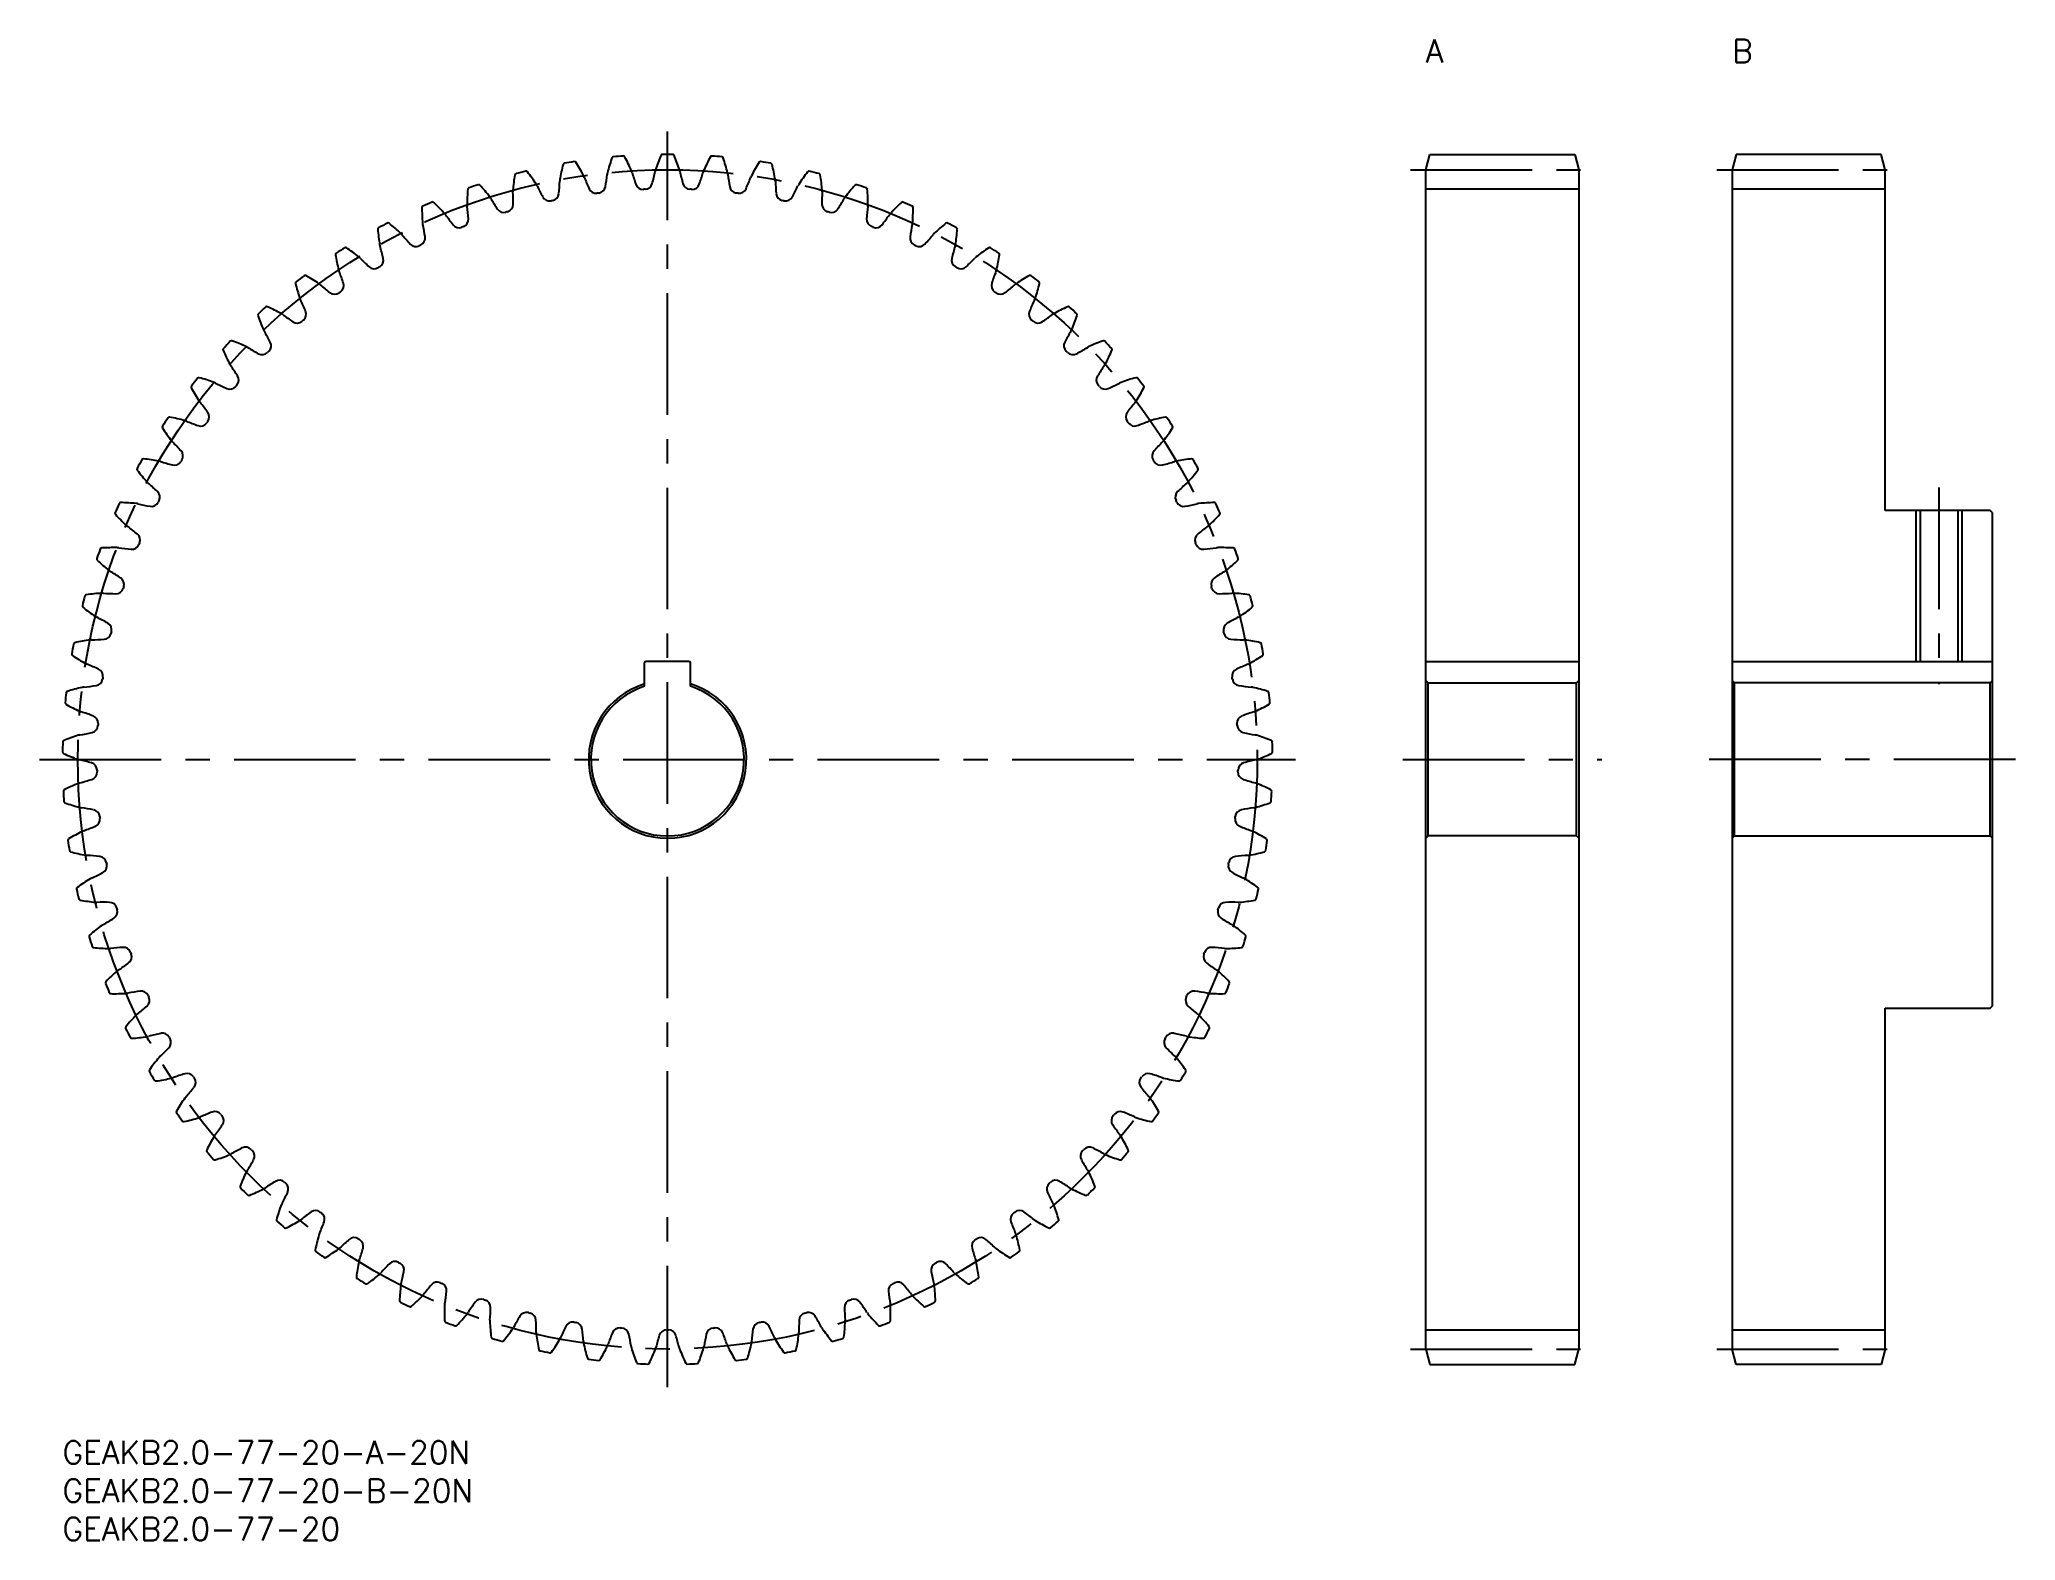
# Model space of a CAD drawing. Extents: x -3 to 255, y -13 to 183.
import ezdxf

# ---------------------------------------------------------------- set-up
doc = ezdxf.new("R2010")
doc.units = 0
doc.header["$LTSCALE"] = 0.5
doc.linetypes.add('CENTER', pattern=[50.8, 31.75, -6.35, 6.35, -6.35])
for name, color, linetype in [('MSM_CENTER', 1, 'CENTER'), ('MSM_CONTINUOUS', 7, 'CONTINUOUS'), ('MSM_NARROW', 5, 'CONTINUOUS'), ('MSM_PART_NUMBER', 7, 'CONTINUOUS')]:
    doc.layers.add(name, color=color, linetype=linetype)
doc.styles.get("Standard").update_dxf_attribs({"font": 'txt.shx', "height": 3, "bigfont": 'bigfont.shx'})

# ---------------------------------------------------------------- blocks, each defined once
blk = doc.blocks.new('*U2')
at = {"layer": 'MSM_PART_NUMBER'}
blk.add_text('GEAKB2.0-77-20-A-20N', height=3, dxfattribs=at).set_placement((0, -3))
blk = doc.blocks.new('*U3')
at = {"layer": 'MSM_PART_NUMBER'}
blk.add_text('GEAKB2.0-77-20-B-20N', height=3, dxfattribs=at).set_placement((0, -8))
blk = doc.blocks.new('*U4')
at = {"layer": 'MSM_PART_NUMBER'}
blk.add_text('GEAKB2.0-77-20', height=3, dxfattribs=at).set_placement((0, -13))
blk = doc.blocks.new('*U5')
at = {"layer": 'MSM_PART_NUMBER'}
blk.add_text('A', height=3, dxfattribs=at).set_placement((178, 180))
blk = doc.blocks.new('*U6')
at = {"layer": 'MSM_PART_NUMBER'}
blk.add_text('B', height=3, dxfattribs=at).set_placement((218, 180))

msp = doc.modelspace()

# ---------------------------------------------------------------- linework, layer by layer
at = {"layer": 'MSM_CENTER'}
for p, q in [((79, 7), (79, 171)), ((176, 166), (200, 166)), ((216, 166), (240, 166)), ((245, 124.5), (245, 98.8)), ((-3, 89), (161, 89)), ((175, 89), (201, 89)), ((255, 89), (215, 89)), ((176, 12), (200, 12)), ((216, 12), (240, 12))]:
    msp.add_line(p, q, dxfattribs=at)
msp.add_circle((79, 89), 77, dxfattribs=at)
at = {"layer": 'MSM_CONTINUOUS'}
for p, q in [((178, 166), (178.54, 168)), ((178.54, 168), (197.46, 168)), ((197.46, 168), (198, 166)), ((218.54, 168), (218, 166)), ((237.46, 168), (218.54, 168)), ((238, 166), (237.46, 168)), ((178, 12), (178, 166)), ((198, 166), (198, 12)), ((218, 166), (218, 12)), ((238, 121.5), (238, 166)), ((178, 163.5), (198, 163.5)), ((218, 163.5), (238, 163.5)), ((251.7, 121.5), (238, 121.5)), ((242.54, 121.5), (242.54, 101.8)), ((247.46, 121.5), (247.46, 101.8)), ((252, 121.2), (251.7, 121.5)), ((252, 56.8), (252, 121.2)), ((76, 98.54), (76, 101.6)), ((81.8, 101.8), (76.2, 101.8)), ((82, 98.54), (82, 101.6)), ((178, 101.8), (198, 101.8)), ((218, 101.8), (252, 101.8)), ((178.3, 99), (178, 99.3)), ((178.3, 79), (178.3, 99)), ((178.3, 99), (197.7, 99)), ((198, 99.3), (197.7, 99)), ((197.7, 79), (197.7, 99)), ((218, 99.3), (218.3, 99)), ((218.3, 79), (218.3, 99)), ((251.7, 99), (218.3, 99)), ((251.7, 99), (252, 99.3)), ((251.7, 79), (251.7, 99)), ((178, 78.7), (178.3, 79)), ((197.7, 79), (178.3, 79)), ((197.7, 79), (198, 78.7)), ((218.3, 79), (218, 78.7)), ((218.3, 79), (251.7, 79)), ((252, 78.7), (251.7, 79)), ((251.7, 56.5), (252, 56.8)), ((238, 56.5), (251.7, 56.5)), ((238, 12), (238, 56.5)), ((178, 14.5), (198, 14.5)), ((218, 14.5), (238, 14.5)), ((178, 12), (178.54, 10)), ((197.46, 10), (198, 12)), ((218.54, 10), (218, 12)), ((238, 12), (237.46, 10)), ((178.54, 10), (197.46, 10)), ((237.46, 10), (218.54, 10))]:
    msp.add_line(p, q, dxfattribs=at)
for centre, radius, start, end in [((79, 89), 79, 94.1976, 95.153), ((73.23, 167.59), 0.2, 28.036, 94.1976), ((101.72, 157.7), 25.67, 156.6393, 161.1688), ((78.34, 167.8), 0.2, 90.4781, 156.6394), ((79, 89), 79, 89.5223, 90.4777), ((79.66, 167.8), 0.2, 23.3607, 89.5223), ((56.28, 157.7), 25.67, 18.8312, 23.3607), ((84.77, 167.59), 0.2, 85.8027, 151.964), ((79, 89), 79, 84.847, 85.8024), ((84.39, 161.16), 25.67, 170.6653, 175.1948), ((59.27, 165.29), 0.2, 104.5036, 170.6653), ((79, 89), 79, 103.5483, 104.5036), ((60.54, 165.61), 0.2, 37.3866, 103.5483), ((40.31, 150.14), 25.67, 32.8571, 37.3866), ((90.26, 160.48), 25.67, 165.99, 170.5195), ((65.55, 166.64), 0.2, 99.8287, 165.99), ((79, 89), 79, 98.873, 99.8283), ((66.85, 166.86), 0.2, 32.7113, 98.873), ((45.42, 153.09), 25.67, 28.1818, 32.7113), ((66.58, 164.43), 1.66, 20.8296, 28.1819), ((40.54, 169.04), 30.8, 350.166, 353.1965), ((72.77, 165.19), 1.66, 165.8441, 173.1964), ((96.05, 159.32), 25.67, 161.3147, 165.8442), ((71.92, 167.48), 0.2, 95.153, 161.3147), ((50.75, 155.62), 25.67, 23.5065, 28.036), ((72.77, 165.19), 1.66, 16.1542, 23.5066), ((103.95, 174.22), 30.8, 196.1542, 199.1847), ((47.19, 171.91), 30.8, 345.4907, 348.5212), ((79, 165.45), 1.66, 161.1687, 168.5211), ((79, 165.45), 1.66, 11.4789, 18.8313), ((110.81, 171.91), 30.8, 191.4788, 194.5093), ((54.05, 174.22), 30.8, 340.8153, 343.8458), ((85.23, 165.19), 1.66, 156.4934, 163.8458), ((107.25, 155.62), 25.67, 151.964, 156.4935), ((86.08, 167.48), 0.2, 18.6853, 84.847), ((61.95, 159.32), 25.67, 14.1558, 18.6853), ((85.23, 165.19), 1.66, 6.8036, 14.1559), ((117.46, 169.04), 30.8, 186.8035, 189.834), ((91.42, 164.43), 1.66, 151.8181, 159.1704), ((112.58, 153.09), 25.67, 147.2887, 151.8182), ((91.15, 166.86), 0.2, 81.1274, 147.2887), ((79, 89), 79, 80.1717, 81.127), ((92.45, 166.64), 0.2, 14.01, 80.1717), ((67.74, 160.48), 25.67, 9.4805, 14.01), ((117.69, 150.14), 25.67, 142.6134, 147.1429), ((97.46, 165.61), 0.2, 76.4521, 142.6134), ((79, 89), 79, 75.4964, 76.4517), ((98.73, 165.29), 0.2, 9.3347, 75.4964), ((73.61, 161.16), 25.67, 4.8052, 9.3347), ((78.5, 161.36), 25.67, 175.3406, 179.8701), ((53.11, 163.43), 0.2, 109.179, 175.3407), ((79, 89), 79, 108.2236, 109.179), ((54.36, 163.85), 0.2, 42.062, 108.2236), ((35.45, 146.79), 25.67, 37.5325, 42.062), ((60.47, 163.17), 1.66, 175.1947, 182.5471), ((28.04, 161.73), 30.8, 359.5166, 2.5471), ((60.47, 163.17), 1.66, 25.5049, 32.8572), ((89.77, 177.15), 30.8, 205.5048, 208.5353), ((63.82, 162.96), 1, 281.5981, 354.8413), ((34.14, 165.64), 30.8, 354.8413, 357.8718), ((66.58, 164.43), 1.66, 170.5194, 177.8717), ((96.92, 175.97), 30.8, 200.8295, 203.86), ((69.66, 163.92), 1, 203.86, 277.1033), ((79, 89), 74.5, 96.9227, 97.1033), ((69.9, 163.95), 1, 276.9227, 350.166), ((75.8, 164.43), 1, 199.1846, 272.4279), ((79, 89), 74.5, 92.2474, 92.4279), ((76.04, 164.44), 1, 272.2474, 345.4907), ((81.96, 164.44), 1, 194.5093, 267.7526), ((79, 89), 74.5, 87.5721, 87.7526), ((82.2, 164.43), 1, 267.572, 340.8153), ((88.1, 163.95), 1, 189.834, 263.0773), ((79, 89), 74.5, 82.8967, 83.0773), ((88.34, 163.92), 1, 262.8967, 336.14), ((61.08, 175.97), 30.8, 336.14, 339.1705), ((91.42, 164.43), 1.66, 2.1283, 9.4806), ((123.86, 165.64), 30.8, 182.1282, 185.1587), ((94.18, 162.96), 1, 185.1587, 258.402), ((68.23, 177.15), 30.8, 331.4647, 334.4952), ((97.53, 163.17), 1.66, 147.1428, 154.4951), ((129.96, 161.73), 30.8, 177.4529, 180.4834), ((97.53, 163.17), 1.66, 357.4529, 4.8053), ((122.55, 146.79), 25.67, 137.938, 142.4675), ((103.64, 163.85), 0.2, 71.7768, 137.938), ((79, 89), 79, 70.821, 71.7764), ((104.89, 163.43), 0.2, 4.6594, 70.821), ((79.5, 161.36), 25.67, 0.1299, 4.6594), ((47.13, 161.07), 0.2, 113.8543, 180.016), ((72.6, 161.08), 25.67, 180.016, 184.5455), ((79, 89), 79, 112.8989, 113.8543), ((48.34, 161.59), 0.2, 46.7373, 112.8989), ((30.88, 143.04), 25.67, 42.2078, 46.7373), ((48.67, 159.17), 1.66, 34.8555, 42.2079), ((75.3, 177.72), 30.8, 214.8554, 217.886), ((54.49, 161.41), 1.66, 179.87, 187.2224), ((22.29, 157.33), 30.8, 4.192, 7.2225), ((54.49, 161.41), 1.66, 30.1802, 37.5326), ((82.55, 177.73), 30.8, 210.1801, 213.2106), ((57.62, 161.41), 1, 213.2106, 286.4539), ((79, 89), 74.5, 106.2734, 106.4539), ((57.84, 161.48), 1, 286.2734, 359.5166), ((63.59, 162.91), 1, 208.5353, 281.7786), ((79, 89), 74.5, 101.598, 101.7786), ((79, 89), 74.5, 78.2214, 78.402), ((94.41, 162.91), 1, 258.2214, 331.4647), ((100.16, 161.48), 1, 180.4834, 253.7267), ((79, 89), 74.5, 73.5461, 73.7266), ((100.38, 161.41), 1, 253.5461, 326.7894), ((75.45, 177.73), 30.8, 326.7894, 329.8199), ((103.51, 161.41), 1.66, 142.4674, 149.8198), ((135.71, 157.33), 30.8, 172.7775, 175.808), ((103.51, 161.41), 1.66, 352.7776, 0.13), ((82.7, 177.72), 30.8, 322.114, 325.1446), ((109.33, 159.17), 1.66, 137.7921, 145.1445), ((127.12, 143.04), 25.67, 133.2627, 137.7922), ((109.66, 161.59), 0.2, 67.1014, 133.2627), ((79, 89), 79, 66.1457, 67.1011), ((110.87, 161.07), 0.2, 359.984, 66.1457), ((85.4, 161.08), 25.67, 355.4545, 359.984), ((41.36, 158.23), 0.2, 118.53, 184.6913), ((66.75, 160.31), 25.67, 184.6913, 189.2208), ((79, 89), 79, 117.5743, 118.5296), ((42.52, 158.85), 0.2, 51.4126, 117.5743), ((26.64, 138.94), 25.67, 46.8831, 51.4126), ((43.05, 156.47), 1.66, 39.5309, 46.8832), ((68.08, 177.13), 30.8, 219.5308, 222.5613), ((48.67, 159.17), 1.66, 184.5454, 191.8977), ((16.91, 152.48), 30.8, 8.8673, 11.8978), ((51.78, 159.42), 1, 217.886, 291.1292), ((79, 89), 74.5, 110.9487, 111.1292), ((52.01, 159.51), 1, 290.9487, 4.192), ((105.99, 159.51), 1, 175.808, 249.0514), ((79, 89), 74.5, 68.8708, 69.0513), ((106.22, 159.42), 1, 248.8707, 322.114), ((141.09, 152.48), 30.8, 168.1022, 171.1327), ((109.33, 159.17), 1.66, 348.1023, 355.4546), ((89.92, 177.13), 30.8, 317.4387, 320.4692), ((114.95, 156.47), 1.66, 133.1168, 140.4691), ((131.36, 138.94), 25.67, 128.5874, 133.1169), ((115.48, 158.85), 0.2, 62.4261, 128.5874), ((79, 89), 79, 61.4704, 62.4257), ((91.25, 160.31), 25.67, 350.7792, 355.3087), ((116.64, 158.23), 0.2, 355.3087, 61.4704), ((35.85, 154.93), 0.2, 123.2049, 189.3666), ((60.97, 159.08), 25.67, 189.3666, 193.8961), ((79, 89), 79, 122.2496, 123.2049), ((36.95, 155.64), 0.2, 56.0879, 122.2496), ((22.74, 134.51), 25.67, 51.5584, 56.0879), ((43.05, 156.47), 1.66, 189.2207, 196.573), ((11.94, 147.21), 30.8, 13.5426, 16.5731), ((46.13, 156.97), 1, 222.5613, 295.8046), ((79, 89), 74.5, 115.624, 115.8046), ((46.35, 157.07), 1, 295.624, 8.8673), ((111.65, 157.07), 1, 171.1327, 244.3761), ((79, 89), 74.5, 64.1954, 64.376), ((111.87, 156.97), 1, 244.1954, 317.4387), ((146.06, 147.21), 30.8, 163.4269, 166.4574), ((114.95, 156.47), 1.66, 343.427, 350.7793), ((135.26, 134.51), 25.67, 123.9121, 128.4416), ((121.05, 155.64), 0.2, 57.7508, 123.9121), ((79, 89), 79, 56.7951, 57.7504), ((97.03, 159.08), 25.67, 346.1039, 350.6334), ((122.15, 154.93), 0.2, 350.6334, 56.7951), ((37.67, 153.31), 1.66, 193.896, 201.2484), ((7.42, 141.55), 30.8, 18.2179, 21.2484), ((37.67, 153.31), 1.66, 44.2062, 51.5585), ((60.94, 175.94), 30.8, 224.2061, 227.2366), ((40.7, 154.07), 1, 227.2366, 300.4799), ((79, 89), 74.5, 120.2993, 120.4799), ((40.91, 154.19), 1, 300.2993, 13.5426), ((117.09, 154.19), 1, 166.4574, 239.7006), ((79, 89), 74.5, 59.5201, 59.7007), ((117.3, 154.07), 1, 239.5201, 312.7634), ((97.06, 175.94), 30.8, 312.7634, 315.7939), ((120.33, 153.31), 1.66, 128.4415, 135.7938), ((150.58, 141.55), 30.8, 158.7516, 161.7821), ((120.33, 153.31), 1.66, 338.7516, 346.104), ((30.62, 151.2), 0.2, 127.8803, 194.042), ((55.32, 157.38), 25.67, 194.0419, 198.5714), ((79, 89), 79, 126.9249, 127.8803), ((31.66, 151.99), 0.2, 60.7633, 126.9249), ((19.22, 129.77), 25.67, 56.2338, 60.7633), ((32.56, 149.73), 1.66, 48.8815, 56.2338), ((53.91, 174.18), 30.8, 228.8814, 231.9119), ((35.53, 150.73), 1, 231.9119, 305.1552), ((79, 89), 74.5, 124.9747, 125.1552), ((35.72, 150.87), 1, 304.9746, 18.2179), ((122.28, 150.87), 1, 161.7821, 235.0253), ((79, 89), 74.5, 54.8448, 55.0253), ((122.47, 150.73), 1, 234.8448, 308.0881), ((104.09, 174.18), 30.8, 308.0881, 311.1186), ((125.44, 149.73), 1.66, 123.7661, 131.1185), ((138.78, 129.77), 25.67, 119.2367, 123.7662), ((126.34, 151.99), 0.2, 53.0755, 119.2367), ((79, 89), 79, 52.1197, 53.0751), ((102.68, 157.38), 25.67, 341.4286, 345.9581), ((127.38, 151.2), 0.2, 345.9581, 52.1197), ((25.71, 147.05), 0.2, 132.5556, 198.7173), ((79, 89), 79, 131.6002, 132.5556), ((26.68, 147.93), 0.2, 65.4386, 131.6002), ((16.1, 124.76), 25.67, 60.9091, 65.4386), ((27.77, 145.74), 1.66, 53.5568, 60.9092), ((47.05, 171.85), 30.8, 233.5567, 236.5873), ((32.56, 149.73), 1.66, 198.5713, 205.9237), ((3.37, 135.54), 30.8, 22.8933, 25.9238), ((30.82, 147.13), 1, 309.65, 22.8933), ((127.18, 147.13), 1, 157.1067, 230.3499), ((154.63, 135.54), 30.8, 154.0762, 157.1067), ((125.44, 149.73), 1.66, 334.0763, 341.4287), ((110.95, 171.85), 30.8, 303.4127, 306.4433), ((130.23, 145.74), 1.66, 119.0908, 126.4432), ((141.9, 124.76), 25.67, 114.5614, 119.0909), ((131.32, 147.93), 0.2, 48.4001, 114.5614), ((79, 89), 79, 47.4444, 48.3998), ((132.29, 147.05), 0.2, 341.2827, 47.4444), ((49.83, 155.22), 25.67, 198.7173, 203.2468), ((27.77, 145.74), 1.66, 203.2467, 210.599), ((-0.17, 129.22), 30.8, 27.5686, 30.5991), ((30.64, 146.98), 1, 236.5873, 309.8305), ((79, 89), 74.5, 129.65, 129.8305), ((79, 89), 74.5, 50.1695, 50.35), ((127.36, 146.98), 1, 230.1694, 303.4127), ((158.17, 129.22), 30.8, 149.4009, 152.4314), ((130.23, 145.74), 1.66, 329.401, 336.7533), ((108.17, 155.22), 25.67, 336.7532, 341.2827), ((21.15, 142.51), 0.2, 137.2309, 203.3926), ((44.53, 152.62), 25.67, 203.3926, 207.9221), ((79, 89), 79, 136.2756, 137.2309), ((22.05, 143.47), 0.2, 70.1139, 136.2756), ((13.39, 119.52), 25.67, 65.5844, 70.1139), ((23.31, 141.38), 1.66, 58.2322, 65.5845), ((40.4, 168.97), 30.8, 238.2321, 241.2626), ((26.08, 142.85), 1, 241.2626, 314.5059), ((79, 89), 74.5, 134.3253, 134.5059), ((26.25, 143.01), 1, 314.3253, 27.5686), ((131.75, 143.01), 1, 152.4314, 225.6746), ((79, 89), 74.5, 45.4941, 45.6747), ((131.92, 142.85), 1, 225.4941, 298.7374), ((117.6, 168.97), 30.8, 298.7374, 301.7679), ((134.69, 141.38), 1.66, 114.4155, 121.7678), ((144.61, 119.52), 25.67, 109.8861, 114.4156), ((135.95, 143.47), 0.2, 43.7248, 109.8861), ((79, 89), 79, 42.7691, 43.7244), ((113.47, 152.62), 25.67, 332.0779, 336.6074), ((136.85, 142.51), 0.2, 336.6074, 42.7691), ((23.31, 141.38), 1.66, 207.922, 215.2743), ((-3.19, 122.63), 30.8, 32.2439, 35.2744), ((161.19, 122.63), 30.8, 144.7256, 147.7561), ((134.69, 141.38), 1.66, 324.7257, 332.078), ((16.98, 137.62), 0.2, 141.9066, 208.0679), ((39.46, 149.6), 25.67, 208.0679, 212.5974), ((79, 89), 79, 140.9509, 141.9062), ((17.8, 138.64), 0.2, 74.7892, 140.9509), ((11.12, 114.07), 25.67, 70.2597, 74.7892), ((19.23, 136.66), 1.66, 62.9075, 70.2598), ((34.01, 165.56), 30.8, 242.9074, 245.9379), ((21.86, 138.35), 1, 245.9379, 319.1812), ((79, 89), 74.5, 139.0006, 139.1812), ((22.02, 138.53), 1, 319.0006, 32.2439), ((135.98, 138.53), 1, 147.7561, 220.9994), ((79, 89), 74.5, 40.8188, 40.9994), ((136.14, 138.35), 1, 220.8188, 294.0621), ((123.99, 165.56), 30.8, 294.0621, 297.0926), ((138.77, 136.66), 1.66, 109.7402, 117.0925), ((146.88, 114.07), 25.67, 105.2108, 109.7403), ((140.2, 138.64), 0.2, 39.0495, 105.2108), ((118.54, 149.6), 25.67, 327.4026, 331.9321), ((79, 89), 79, 38.0938, 39.0491), ((141.02, 137.62), 0.2, 331.9321, 38.0938), ((19.23, 136.66), 1.66, 212.5973, 219.9497), ((-5.65, 115.82), 30.8, 36.9192, 39.9497), ((18.17, 133.72), 1, 323.6759, 36.9192), ((139.83, 133.72), 1, 143.0808, 216.324), ((163.65, 115.82), 30.8, 140.0503, 143.0808), ((138.77, 136.66), 1.66, 320.0503, 327.4027), ((13.23, 132.4), 0.2, 146.582, 212.7433), ((79, 89), 79, 145.6262, 146.5816), ((34.65, 146.17), 25.67, 212.7432, 217.2727), ((13.96, 133.49), 0.2, 79.4646, 145.6262), ((9.3, 108.45), 25.67, 74.9351, 79.4646), ((15.54, 131.63), 1.66, 67.5828, 74.9351), ((27.92, 161.64), 30.8, 247.5827, 250.6132), ((18.03, 133.53), 1, 250.6132, 323.8565), ((79, 89), 74.5, 143.676, 143.8565), ((79, 89), 74.5, 36.1435, 36.324), ((139.97, 133.53), 1, 216.1435, 289.3868), ((130.08, 161.64), 30.8, 289.3868, 292.4173), ((142.46, 131.63), 1.66, 105.0648, 112.4172), ((148.7, 108.45), 25.67, 100.5354, 105.0649), ((123.35, 146.17), 25.67, 322.7273, 327.2568), ((144.04, 133.49), 0.2, 34.3742, 100.5354), ((79, 89), 79, 33.4184, 34.3738), ((144.77, 132.4), 0.2, 327.2568, 33.4184), ((15.54, 131.63), 1.66, 217.2726, 224.625), ((-7.56, 108.83), 30.8, 41.5946, 44.6251), ((14.73, 128.62), 1, 328.3513, 41.5946), ((143.27, 128.62), 1, 138.4054, 211.6487), ((165.56, 108.83), 30.8, 135.3749, 138.4054), ((142.46, 131.63), 1.66, 315.375, 322.7274), ((9.91, 126.89), 0.2, 151.2573, 217.4186), ((79, 89), 79, 150.3015, 151.2569), ((30.14, 142.37), 25.67, 217.4186, 221.9481), ((10.55, 128.04), 0.2, 84.1399, 150.3015), ((7.95, 102.71), 25.67, 79.6104, 84.1399), ((12.28, 126.32), 1.66, 72.2581, 79.6105), ((22.17, 157.24), 30.8, 252.258, 255.2886), ((14.6, 128.41), 1, 255.2886, 328.5318), ((79, 89), 74.5, 148.3513, 148.5318), ((79, 89), 74.5, 31.4682, 31.6487), ((143.4, 128.41), 1, 211.4681, 284.7114), ((135.83, 157.24), 30.8, 284.7114, 287.742), ((145.72, 126.32), 1.66, 100.3895, 107.7419), ((150.05, 102.71), 25.67, 95.8601, 100.3896), ((127.86, 142.37), 25.67, 318.0519, 322.5814), ((147.45, 128.04), 0.2, 29.6985, 95.8601), ((79, 89), 79, 28.7431, 29.6985), ((148.09, 126.89), 0.2, 322.5814, 28.7431), ((12.28, 126.32), 1.66, 221.948, 229.3003), ((-8.89, 101.71), 30.8, 46.2699, 49.3004), ((11.71, 123.25), 1, 333.0266, 46.2699), ((146.29, 123.25), 1, 133.7301, 206.9734), ((166.89, 101.71), 30.8, 130.6996, 133.7301), ((145.72, 126.32), 1.66, 310.6997, 318.052), ((79, 89), 79, 154.9769, 155.9322), ((7.6, 122.33), 0.2, 88.8152, 154.9769), ((7.07, 96.87), 25.67, 84.2857, 88.8152), ((9.46, 120.76), 1.66, 76.9335, 84.2858), ((16.8, 152.38), 30.8, 256.9334, 259.9639), ((11.61, 123.03), 1, 259.9639, 333.2072), ((79, 89), 74.5, 153.0266, 153.2072), ((79, 89), 74.5, 26.7928, 26.9734), ((146.39, 123.03), 1, 206.7928, 280.0361), ((141.2, 152.38), 30.8, 280.0361, 283.0666), ((148.54, 120.76), 1.66, 95.7142, 103.0665), ((150.93, 96.87), 25.67, 91.1848, 95.7143), ((150.4, 122.33), 0.2, 25.0235, 91.1848), ((79, 89), 79, 24.0678, 25.0231), ((7.05, 121.14), 0.2, 155.9322, 222.0939), ((25.95, 138.21), 25.67, 222.0939, 226.6234), ((9.46, 120.76), 1.66, 226.6233, 233.9756), ((-9.63, 94.51), 30.8, 50.9452, 53.9757), ((167.63, 94.51), 30.8, 126.0243, 129.0548), ((148.54, 120.76), 1.66, 306.0244, 313.3767), ((132.05, 138.21), 25.67, 313.3766, 317.9061), ((150.95, 121.14), 0.2, 317.9061, 24.0678), ((79, 89), 79, 159.6522, 160.6075), ((5.12, 116.4), 0.2, 93.4905, 159.6522), ((6.67, 90.98), 25.67, 88.961, 93.4905), ((7.1, 114.98), 1.66, 81.6088, 88.9611), ((11.84, 147.1), 30.8, 261.6087, 264.6392), ((9.06, 117.43), 1, 264.6392, 337.8825), ((9.15, 117.65), 1, 337.7019, 50.9452), ((79, 89), 74.5, 157.7019, 157.8825), ((148.85, 117.65), 1, 129.0548, 202.2981), ((79, 89), 74.5, 22.1175, 22.2981), ((148.94, 117.43), 1, 202.1175, 275.3608), ((146.16, 147.1), 30.8, 275.3608, 278.3913), ((150.9, 114.98), 1.66, 91.0389, 98.3912), ((151.33, 90.98), 25.67, 86.5095, 91.039), ((152.88, 116.4), 0.2, 20.3478, 86.5095), ((79, 89), 79, 19.3925, 20.3478), ((4.67, 115.16), 0.2, 160.6079, 226.7692), ((22.11, 133.72), 25.67, 226.7692, 231.2987), ((7.1, 114.98), 1.66, 231.2986, 238.651), ((-9.78, 87.26), 30.8, 55.6205, 58.651), ((167.78, 87.26), 30.8, 121.349, 124.3795), ((150.9, 114.98), 1.66, 301.349, 308.7014), ((135.89, 133.72), 25.67, 308.7013, 313.2308), ((153.33, 115.16), 0.2, 313.2308, 19.3925), ((6.97, 111.63), 1, 269.3145, 342.5578), ((7.04, 111.86), 1, 342.3772, 55.6206), ((79, 89), 74.5, 162.3773, 162.5578), ((150.96, 111.86), 1, 124.3795, 197.6227), ((79, 89), 74.5, 17.4422, 17.6227), ((151.03, 111.63), 1, 197.4422, 270.6855), ((79, 89), 79, 164.3275, 165.2829), ((2.79, 109.02), 0.2, 165.2833, 231.4446), ((18.66, 128.93), 25.67, 231.4445, 235.974), ((3.13, 110.29), 0.2, 98.1659, 164.3275), ((6.75, 85.08), 25.67, 93.6364, 98.1659), ((5.22, 109.04), 1.66, 86.2841, 93.6364), ((7.33, 141.43), 30.8, 266.284, 269.3145), ((150.67, 141.43), 30.8, 270.6855, 273.716), ((152.78, 109.04), 1.66, 86.3635, 93.7159), ((151.25, 85.08), 25.67, 81.8341, 86.3636), ((139.34, 128.93), 25.67, 304.026, 308.5555), ((154.87, 110.29), 0.2, 15.6729, 81.8341), ((79, 89), 79, 14.7171, 15.6725), ((155.21, 109.02), 0.2, 308.5555, 14.7171), ((5.22, 109.04), 1.66, 235.9739, 243.3263), ((-9.35, 80.03), 30.8, 60.2959, 63.3264), ((5.42, 105.92), 1, 347.0526, 60.2959), ((152.58, 105.92), 1, 119.7041, 192.9474), ((167.35, 80.03), 30.8, 116.6736, 119.7041), ((152.78, 109.04), 1.66, 296.6737, 304.0261), ((79, 89), 79, 169.0028, 169.9582), ((1.65, 104.03), 0.2, 102.8412, 169.0028), ((7.31, 79.2), 25.67, 98.3117, 102.8412), ((3.84, 102.96), 1.66, 90.9594, 98.3118), ((3.29, 135.41), 30.8, 270.9593, 273.9899), ((5.37, 105.68), 1, 273.9899, 347.2331), ((79, 89), 74.5, 167.0526, 167.2331), ((79, 89), 74.5, 12.7669, 12.9474), ((152.63, 105.68), 1, 192.7668, 266.0101), ((154.71, 135.41), 30.8, 266.0101, 269.0407), ((154.16, 102.96), 1.66, 81.6882, 89.0406), ((150.69, 79.2), 25.67, 77.1588, 81.6883), ((156.35, 104.03), 0.2, 10.9975, 77.1588), ((79, 89), 79, 10.0418, 10.9972), ((1.41, 102.74), 0.2, 169.9586, 236.1199), ((15.6, 123.88), 25.67, 236.1199, 240.6494), ((3.84, 102.96), 1.66, 240.6493, 248.0016), ((-8.32, 72.86), 30.8, 64.9712, 68.0017), ((4.29, 99.86), 1, 351.7279, 64.9712), ((76.2, 101.6), 0.2, 90, 180), ((81.8, 101.6), 0.2, 0, 90), ((153.71, 99.86), 1, 115.0288, 188.2721), ((166.32, 72.86), 30.8, 111.9983, 115.0288), ((154.16, 102.96), 1.66, 291.9984, 299.3507), ((142.4, 123.88), 25.67, 299.3506, 303.8801), ((156.59, 102.74), 0.2, 303.8801, 10.0418), ((8.34, 73.39), 25.67, 102.987, 107.5165), ((2.95, 96.78), 1.66, 95.6348, 102.9871), ((-0.24, 129.09), 30.8, 275.6347, 278.6652), ((4.25, 99.63), 1, 278.6652, 351.9084), ((79, 89), 74.5, 171.7279, 171.9084), ((79, 89), 10.3, 106.9335, 73.0665), ((79, 89), 10, 107.4576, 72.5424), ((79, 89), 74.5, 8.0916, 8.2721), ((153.75, 99.63), 1, 188.0915, 261.3348), ((158.24, 129.09), 30.8, 261.3348, 264.3653), ((155.05, 96.78), 1.66, 77.0129, 84.3652), ((149.66, 73.39), 25.67, 72.4835, 77.013), ((79, 89), 79, 173.6782, 174.6335), ((0.55, 96.37), 0.2, 174.6339, 240.7952), ((12.97, 118.6), 25.67, 240.7952, 245.3247), ((0.68, 97.68), 0.2, 107.5165, 173.6782), ((145.03, 118.6), 25.67, 294.6753, 299.2048), ((157.32, 97.68), 0.2, 6.3218, 72.4835), ((79, 89), 79, 5.3665, 6.3218), ((157.45, 96.37), 0.2, 299.2048, 5.3665), ((2.95, 96.78), 1.66, 245.3246, 252.6769), ((-6.72, 65.8), 30.8, 69.6465, 72.677), ((3.63, 93.5), 1, 283.3405, 356.5838), ((3.65, 93.74), 1, 356.4032, 69.6465), ((79, 89), 74.5, 176.4032, 176.5838), ((154.35, 93.74), 1, 110.3535, 183.5968), ((79, 89), 74.5, 3.4162, 3.5968), ((154.37, 93.5), 1, 183.4162, 256.6595), ((164.72, 65.8), 30.8, 107.323, 110.3535), ((155.05, 96.78), 1.66, 287.3231, 294.6754), ((79, 89), 79, 178.3535, 179.3088), ((0.23, 91.26), 0.2, 112.1918, 178.3535), ((9.85, 67.68), 25.67, 107.6623, 112.1918), ((2.57, 90.56), 1.66, 100.3101, 107.6624), ((-3.24, 122.49), 30.8, 280.31, 283.3405), ((161.24, 122.49), 30.8, 256.6595, 259.69), ((155.43, 90.56), 1.66, 72.3376, 79.6899), ((148.15, 67.68), 25.67, 67.8082, 72.3377), ((157.77, 91.26), 0.2, 1.6465, 67.8082), ((79, 89), 79, 0.6912, 1.6465), ((0.21, 89.95), 0.2, 179.3092, 245.4705), ((10.78, 113.12), 25.67, 245.4705, 250), ((2.57, 90.56), 1.66, 249.9999, 257.3523), ((-4.54, 58.89), 30.8, 74.3218, 77.3523), ((3.51, 87.58), 1, 1.0785, 74.3219), ((154.49, 87.58), 1, 105.6782, 178.9214), ((162.54, 58.89), 30.8, 102.6477, 105.6782), ((155.43, 90.56), 1.66, 282.6477, 290.0001), ((147.22, 113.12), 25.67, 290, 294.5295), ((157.79, 89.95), 0.2, 294.5295, 0.6912), ((11.82, 62.12), 25.67, 112.3377, 116.8672), ((2.69, 84.32), 1.66, 104.9854, 112.3377), ((-5.7, 115.68), 30.8, 284.9853, 288.0158), ((3.52, 87.34), 1, 288.0158, 1.2591), ((79, 89), 74.5, 181.0786, 181.2591), ((79, 89), 74.5, 358.7409, 358.9214), ((154.48, 87.34), 1, 178.7409, 251.9842), ((163.7, 115.68), 30.8, 251.9842, 255.0147), ((155.31, 84.32), 1.66, 67.6622, 75.0146), ((146.18, 62.12), 25.67, 63.1328, 67.6623), ((0.31, 84.84), 0.2, 116.8672, 183.0288), ((79, 89), 79, 183.0288, 183.9842), ((0.39, 83.52), 0.2, 183.9846, 250.1458), ((9.04, 107.48), 25.67, 250.1458, 254.6753), ((2.69, 84.32), 1.66, 254.6752, 262.0276), ((-1.81, 52.18), 30.8, 78.9972, 82.0277), ((159.81, 52.18), 30.8, 97.9723, 101.0028), ((155.31, 84.32), 1.66, 277.9724, 285.3248), ((148.96, 107.48), 25.67, 285.3247, 289.8542), ((157.61, 83.52), 0.2, 289.8542, 356.0158), ((157.69, 84.84), 0.2, 356.9716, 63.1328), ((79, 89), 79, 356.0158, 356.9712), ((-7.59, 108.69), 30.8, 289.6606, 292.6912), ((3.88, 81.43), 1, 5.7539, 78.9972), ((3.9, 81.19), 1, 292.6911, 5.9344), ((79, 89), 74.5, 185.7539, 185.9344), ((79, 89), 74.5, 354.0656, 354.2461), ((154.1, 81.19), 1, 174.0655, 247.3089), ((154.12, 81.43), 1, 101.0028, 174.2461), ((165.59, 108.69), 30.8, 247.3088, 250.3394), ((0.91, 78.44), 0.2, 121.5425, 187.7041), ((79, 89), 79, 187.7041, 188.6595), ((14.23, 56.73), 25.67, 117.013, 121.5425), ((3.33, 78.12), 1.66, 109.6607, 117.0131), ((154.67, 78.12), 1.66, 62.9869, 70.3393), ((143.77, 56.73), 25.67, 58.4575, 62.987), ((79, 89), 79, 351.3405, 352.2959), ((157.09, 78.44), 0.2, 352.2962, 58.4575), ((1.1, 77.14), 0.2, 188.6595, 254.8212), ((7.77, 101.71), 25.67, 254.8212, 259.3506), ((3.33, 78.12), 1.66, 259.3506, 266.7029), ((1.46, 45.71), 30.8, 83.6725, 86.703), ((4.75, 75.33), 1, 10.4292, 83.6725), ((4.79, 75.1), 1, 297.3665, 10.6097), ((79, 89), 74.5, 190.4292, 190.6097), ((153.21, 75.1), 1, 169.3902, 242.6335), ((79, 89), 74.5, 349.3903, 349.5708), ((153.25, 75.33), 1, 96.3275, 169.5707), ((156.54, 45.71), 30.8, 93.297, 96.3275), ((154.67, 78.12), 1.66, 273.2971, 280.6494), ((150.23, 101.71), 25.67, 280.6494, 285.1788), ((156.9, 77.14), 0.2, 285.1788, 351.3405), ((2.03, 72.11), 0.2, 126.2178, 192.3795), ((17.08, 51.56), 25.67, 121.6883, 126.2178), ((4.47, 71.99), 1.66, 114.3361, 121.6884), ((-8.91, 101.56), 30.8, 294.336, 297.3665), ((166.91, 101.56), 30.8, 242.6335, 245.664), ((153.53, 71.99), 1.66, 58.3116, 65.6639), ((140.92, 51.56), 25.67, 53.7822, 58.3117), ((155.97, 72.11), 0.2, 347.6205, 53.7822), ((79, 89), 79, 192.3795, 193.3348), ((2.32, 70.83), 0.2, 193.3348, 259.4965), ((6.97, 95.87), 25.67, 259.4965, 264.026), ((4.47, 71.99), 1.66, 264.0259, 271.3782), ((5.25, 39.54), 30.8, 88.3478, 91.3783), ((6.11, 69.33), 1, 15.1046, 88.3478), ((151.89, 69.33), 1, 91.6522, 164.8954), ((152.75, 39.54), 30.8, 88.6217, 91.6522), ((153.53, 71.99), 1.66, 268.6218, 275.9741), ((151.03, 95.87), 25.67, 275.974, 280.5035), ((155.68, 70.83), 0.2, 280.5035, 346.6652), ((79, 89), 79, 346.6652, 347.6205), ((20.34, 46.64), 25.67, 126.3636, 130.8931), ((6.1, 65.97), 1.66, 119.0114, 126.3637), ((-9.64, 94.36), 30.8, 299.0113, 302.0418), ((6.17, 69.1), 1, 302.0418, 15.2851), ((79, 89), 74.5, 195.1045, 195.2851), ((151.83, 69.1), 1, 164.7149, 237.9582), ((79, 89), 74.5, 344.7149, 344.8955), ((167.64, 94.36), 30.8, 237.9582, 240.9887), ((151.9, 65.97), 1.66, 53.6363, 60.9886), ((137.66, 46.64), 25.67, 49.1069, 53.6364), ((3.67, 65.89), 0.2, 130.8931, 197.0548), ((79, 89), 79, 197.0548, 198.0101), ((4.06, 64.64), 0.2, 198.0101, 264.1718), ((153.94, 64.64), 0.2, 275.8282, 341.9899), ((79, 89), 79, 341.9899, 342.9452), ((154.33, 65.89), 0.2, 342.9456, 49.1069), ((6.65, 89.97), 25.67, 264.1718, 268.7013), ((6.1, 65.97), 1.66, 268.7012, 276.0536), ((9.53, 33.69), 30.8, 93.0231, 96.0536), ((-9.78, 87.11), 30.8, 303.6866, 306.7171), ((7.95, 63.45), 1, 19.7799, 93.0231), ((8.04, 63.23), 1, 306.7171, 19.9604), ((79, 89), 74.5, 199.7799, 199.9604), ((149.96, 63.23), 1, 160.0396, 233.2829), ((79, 89), 74.5, 340.0396, 340.2201), ((150.05, 63.45), 1, 86.9769, 160.2201), ((167.78, 87.11), 30.8, 233.2829, 236.3134), ((148.47, 33.69), 30.8, 83.9464, 86.9769), ((151.9, 65.97), 1.66, 263.9464, 271.2988), ((151.35, 89.97), 25.67, 271.2987, 275.8282), ((5.8, 59.83), 0.2, 135.5685, 201.7301), ((79, 89), 79, 201.7301, 202.6855), ((23.99, 42), 25.67, 131.039, 135.5685), ((8.22, 60.11), 1.66, 123.6867, 131.039), ((149.78, 60.11), 1.66, 48.961, 56.3133), ((134.01, 42), 25.67, 44.4315, 48.961), ((79, 89), 79, 337.3145, 338.2699), ((152.2, 59.83), 0.2, 338.2703, 44.4315), ((6.3, 58.61), 0.2, 202.6855, 268.8471), ((6.81, 84.07), 25.67, 268.8471, 273.3766), ((8.22, 60.11), 1.66, 273.3765, 280.7289), ((14.27, 28.21), 30.8, 97.6985, 100.729), ((-9.33, 79.88), 30.8, 308.3619, 311.3924), ((10.27, 57.74), 1, 24.4552, 97.6985), ((10.37, 57.53), 1, 311.3924, 24.6357), ((79, 89), 74.5, 204.4552, 204.6357), ((147.63, 57.53), 1, 155.3642, 228.6076), ((79, 89), 74.5, 335.3643, 335.5448), ((147.73, 57.74), 1, 82.3015, 155.5448), ((167.33, 79.88), 30.8, 228.6076, 231.6381), ((143.73, 28.21), 30.8, 79.271, 82.3015), ((149.78, 60.11), 1.66, 259.2711, 266.6235), ((151.19, 84.07), 25.67, 266.6234, 271.1529), ((151.7, 58.61), 0.2, 271.1529, 337.3145), ((28, 37.67), 25.67, 135.7143, 140.2438), ((10.81, 54.43), 1.66, 128.362, 135.7144), ((147.19, 54.43), 1.66, 44.2856, 51.638), ((130, 37.67), 25.67, 39.7562, 44.2857), ((8.42, 53.96), 0.2, 140.2438, 206.4054), ((79, 89), 79, 206.4054, 207.3608), ((9.02, 52.78), 0.2, 207.3608, 273.5225), ((7.45, 78.2), 25.67, 273.5225, 278.0519), ((10.81, 54.43), 1.66, 278.0519, 285.4042), ((19.44, 23.14), 30.8, 102.3738, 105.4043), ((13.05, 52.25), 1, 29.1305, 102.3738), ((13.17, 52.04), 1, 316.0678, 29.311), ((79, 89), 74.5, 209.1305, 209.311), ((144.83, 52.04), 1, 150.6889, 223.9322), ((79, 89), 74.5, 330.689, 330.8695), ((144.95, 52.25), 1, 77.6262, 150.8695), ((138.56, 23.14), 30.8, 74.5957, 77.6262), ((147.19, 54.43), 1.66, 254.5958, 261.9481), ((150.55, 78.2), 25.67, 261.9481, 266.4775), ((148.98, 52.78), 0.2, 266.4775, 332.6392), ((79, 89), 79, 332.6392, 333.5946), ((149.58, 53.96), 0.2, 333.5949, 39.7562), ((32.35, 33.68), 25.67, 140.3896, 144.9191), ((13.86, 48.99), 1.66, 133.0374, 140.3897), ((-8.29, 72.71), 30.8, 313.0373, 316.0678), ((166.29, 72.71), 30.8, 223.9322, 226.9627), ((144.14, 48.99), 1.66, 39.6103, 46.9626), ((125.65, 33.68), 25.67, 35.0809, 39.6104), ((11.51, 48.32), 0.2, 144.9191, 211.0808), ((79, 89), 79, 211.0808, 212.0361), ((12.2, 47.2), 0.2, 212.0361, 278.1978), ((8.57, 72.41), 25.67, 278.1978, 282.7273), ((13.86, 48.99), 1.66, 282.7272, 290.0795), ((25, 18.5), 30.8, 107.0491, 110.0796), ((16.26, 46.99), 1, 33.8059, 107.0491), ((79, 89), 74.5, 213.8058, 213.9864), ((16.4, 46.8), 1, 320.7431, 33.9864), ((141.6, 46.8), 1, 146.0136, 219.2569), ((79, 89), 74.5, 326.0136, 326.1942), ((141.74, 46.99), 1, 72.9509, 146.1942), ((133, 18.5), 30.8, 69.9204, 72.9509), ((144.14, 48.99), 1.66, 249.9205, 257.2728), ((149.43, 72.41), 25.67, 257.2727, 261.8022), ((145.8, 47.2), 0.2, 261.8022, 327.9639), ((79, 89), 79, 327.9639, 328.9192), ((146.49, 48.32), 0.2, 328.9192, 35.0809), ((37.02, 30.07), 25.67, 145.0649, 149.5944), ((17.34, 43.81), 1.66, 137.7127, 145.065), ((-6.68, 65.65), 30.8, 317.7126, 320.7431), ((164.68, 65.65), 30.8, 219.2569, 222.2874), ((140.66, 43.81), 1.66, 34.935, 42.2873), ((120.98, 30.07), 25.67, 30.4056, 34.9351), ((15.05, 42.95), 0.2, 149.5944, 215.7561), ((79, 89), 79, 215.7561, 216.7114), ((15.83, 41.89), 0.2, 216.7114, 282.8731), ((10.16, 66.72), 25.67, 282.8731, 287.4026), ((17.34, 43.81), 1.66, 287.4025, 294.7549), ((30.93, 14.34), 30.8, 111.7244, 114.7549), ((19.9, 42.02), 1, 38.4812, 111.7244), ((79, 89), 74.5, 218.4812, 218.6617), ((20.05, 41.83), 1, 325.4184, 38.6617), ((137.95, 41.83), 1, 141.3383, 214.5816), ((79, 89), 74.5, 321.3383, 321.5188), ((138.1, 42.02), 1, 68.2756, 141.5188), ((127.07, 14.34), 30.8, 65.2451, 68.2756), ((140.66, 43.81), 1.66, 245.2451, 252.5975), ((147.84, 66.72), 25.67, 252.5974, 257.1269), ((142.17, 41.89), 0.2, 257.1269, 323.2886), ((79, 89), 79, 323.2886, 324.2439), ((142.95, 42.95), 0.2, 324.2439, 30.4056), ((41.96, 26.84), 25.67, 149.7403, 154.2698), ((21.22, 38.94), 1.66, 142.388, 149.7403), ((-4.49, 58.75), 30.8, 322.3879, 325.4184), ((162.49, 58.75), 30.8, 214.5816, 217.6121), ((136.78, 38.94), 1.66, 30.2597, 37.612), ((116.04, 26.84), 25.67, 25.7302, 30.2597), ((19.02, 37.9), 0.2, 154.2698, 220.4314), ((79, 89), 79, 220.4314, 221.3868), ((19.88, 36.9), 0.2, 221.3868, 287.5484), ((12.2, 61.18), 25.67, 287.5484, 292.0779), ((21.22, 38.94), 1.66, 292.0778, 299.4302), ((37.17, 10.67), 30.8, 116.3998, 119.4303), ((23.92, 37.36), 1, 43.1565, 116.3998), ((-1.75, 52.04), 30.8, 327.0632, 330.0937), ((79, 89), 74.5, 223.1565, 223.337), ((24.09, 37.19), 1, 330.0937, 43.337), ((133.91, 37.19), 1, 136.6629, 209.9063), ((159.75, 52.04), 30.8, 209.9063, 212.9368), ((79, 89), 74.5, 316.663, 316.8435), ((134.08, 37.36), 1, 63.6002, 136.8435), ((120.83, 10.67), 30.8, 60.5697, 63.6002), ((136.78, 38.94), 1.66, 240.5698, 247.9222), ((145.8, 61.18), 25.67, 247.9221, 252.4516), ((138.12, 36.9), 0.2, 252.4516, 318.6132), ((79, 89), 79, 318.6132, 319.5686), ((138.98, 37.9), 0.2, 319.5686, 25.7302), ((47.15, 24.03), 25.67, 154.4156, 158.9451), ((25.5, 34.39), 1.66, 147.0633, 154.4157), ((43.7, 7.52), 30.8, 121.0751, 124.1056), ((28.32, 33.04), 1, 47.8318, 121.0751), ((79, 89), 74.5, 227.8318, 228.0123), ((28.49, 32.88), 1, 334.7691, 48.0123), ((129.51, 32.88), 1, 131.9876, 205.2309), ((79, 89), 74.5, 311.9877, 312.1682), ((129.68, 33.04), 1, 58.9249, 132.1682), ((114.3, 7.52), 30.8, 55.8944, 58.9249), ((132.5, 34.39), 1.66, 25.5843, 32.9367), ((110.85, 24.03), 25.67, 21.0549, 25.5844), ((23.38, 33.18), 0.2, 158.9451, 225.1067), ((79, 89), 79, 225.1067, 226.0621), ((24.32, 32.26), 0.2, 226.0621, 292.2238), ((14.69, 55.83), 25.67, 292.2237, 296.7532), ((25.5, 34.39), 1.66, 296.7532, 304.1055), ((30.13, 30.22), 1.66, 151.7387, 159.091), ((1.54, 45.58), 30.8, 331.7386, 334.7691), ((156.46, 45.58), 30.8, 205.2309, 208.2614), ((127.87, 30.22), 1.66, 20.909, 28.2613), ((132.5, 34.39), 1.66, 235.8945, 243.2468), ((143.31, 55.83), 25.67, 243.2468, 247.7763), ((133.68, 32.26), 0.2, 247.7763, 313.9379), ((79, 89), 79, 313.9379, 314.8933), ((134.62, 33.18), 0.2, 314.8933, 21.0549), ((28.12, 28.83), 0.2, 163.6204, 229.7821), ((52.55, 21.65), 25.67, 159.0909, 163.6204), ((79, 89), 79, 229.7821, 230.7374), ((17.61, 50.7), 25.67, 296.8991, 301.4286), ((30.13, 30.22), 1.66, 301.4285, 308.7808), ((50.46, 4.91), 30.8, 125.7504, 128.7809), ((33.05, 29.1), 1, 52.5072, 125.7504), ((5.33, 39.41), 30.8, 336.4139, 339.4444), ((79, 89), 74.5, 232.5071, 232.6877), ((33.23, 28.95), 1, 339.4444, 52.6877), ((124.77, 28.95), 1, 127.3123, 200.5556), ((152.67, 39.41), 30.8, 200.5556, 203.5861), ((79, 89), 74.5, 307.3123, 307.4929), ((124.95, 29.1), 1, 54.2496, 127.4929), ((107.54, 4.91), 30.8, 51.2191, 54.2496), ((127.87, 30.22), 1.66, 231.2192, 238.5715), ((140.39, 50.7), 25.67, 238.5714, 243.1009), ((79, 89), 79, 309.2626, 310.2179), ((105.45, 21.65), 25.67, 16.3796, 20.9091), ((129.88, 28.83), 0.2, 310.2179, 16.3796), ((29.13, 27.99), 0.2, 230.7374, 296.8991), ((58.13, 19.72), 25.67, 163.7662, 168.2957), ((35.08, 26.43), 1.66, 156.414, 163.7663), ((57.41, 2.86), 30.8, 130.4257, 133.4562), ((38.08, 25.55), 1, 57.1825, 130.4257), ((79, 89), 74.5, 237.1825, 237.363), ((38.28, 25.42), 1, 344.1197, 57.363), ((119.72, 25.42), 1, 122.637, 195.8803), ((79, 89), 74.5, 302.637, 302.8175), ((119.92, 25.55), 1, 49.5743, 122.8175), ((100.59, 2.86), 30.8, 46.5438, 49.5743), ((122.92, 26.43), 1.66, 16.2337, 23.586), ((99.87, 19.72), 25.67, 11.7043, 16.2338), ((128.87, 27.99), 0.2, 243.1009, 309.2626), ((33.19, 24.88), 0.2, 168.2957, 234.4574), ((79, 89), 79, 234.4574, 235.4127), ((34.27, 24.13), 0.2, 235.4131, 301.5744), ((20.93, 45.82), 25.67, 301.5744, 306.1039), ((35.08, 26.43), 1.66, 306.1038, 313.4562), ((63.85, 18.25), 25.67, 168.4416, 172.9711), ((40.33, 23.06), 1.66, 161.0893, 168.4416), ((9.62, 33.58), 30.8, 341.0892, 344.1197), ((43.39, 22.43), 1, 61.8578, 135.1011), ((79, 89), 74.5, 241.8578, 242.0383), ((79, 89), 74.5, 297.9617, 298.1422), ((114.61, 22.43), 1, 44.8989, 118.1422), ((148.38, 33.58), 30.8, 195.8803, 198.9108), ((117.67, 23.06), 1.66, 11.5584, 18.9107), ((94.15, 18.25), 25.67, 7.0289, 11.5584), ((122.92, 26.43), 1.66, 226.5438, 233.8962), ((137.07, 45.82), 25.67, 233.8961, 238.4256), ((123.73, 24.13), 0.2, 238.4256, 304.5873), ((79, 89), 79, 304.5873, 305.5426), ((124.81, 24.88), 0.2, 305.5426, 11.7043), ((38.57, 21.36), 0.2, 172.9711, 239.1327), ((79, 89), 79, 239.1327, 240.0881), ((24.65, 41.23), 25.67, 306.2497, 310.7792), ((40.33, 23.06), 1.66, 310.7791, 318.1315), ((64.5, 1.39), 30.8, 135.1011, 138.1316), ((43.6, 22.31), 1, 348.795, 62.0383), ((14.37, 28.1), 30.8, 345.7645, 348.795), ((48.93, 19.74), 1, 66.5331, 139.7764), ((79, 89), 74.5, 246.5331, 246.7136), ((79, 89), 74.5, 293.2864, 293.4669), ((109.07, 19.74), 1, 40.2236, 113.4669), ((114.4, 22.31), 1, 117.9616, 191.205), ((143.63, 28.1), 30.8, 191.205, 194.2355), ((93.5, 1.39), 30.8, 41.8684, 44.8989), ((117.67, 23.06), 1.66, 221.8685, 229.2209), ((133.35, 41.23), 25.67, 229.2208, 233.7503), ((79, 89), 79, 299.9119, 300.8673), ((119.43, 21.36), 0.2, 300.8673, 7.0289), ((39.7, 20.7), 0.2, 240.0885, 306.2497), ((69.66, 17.25), 25.67, 173.1169, 177.6464), ((44.22, 18.29), 0.2, 177.6464, 243.808), ((79, 89), 79, 243.808, 244.7634), ((45.83, 20.12), 1.66, 165.7646, 173.117), ((28.72, 36.96), 25.67, 310.925, 315.4545), ((45.83, 20.12), 1.66, 315.4545, 322.8068), ((71.69, 0.5), 30.8, 139.7764, 142.8069), ((49.15, 19.65), 1, 353.4704, 66.7136), ((19.55, 23.04), 30.8, 350.4399, 353.4704), ((78.93, 0.2), 30.8, 144.4517, 147.4822), ((54.68, 17.52), 1, 71.2085, 144.4517), ((79, 89), 74.5, 251.2084, 251.389), ((54.9, 17.45), 1, 358.1457, 71.389), ((103.1, 17.45), 1, 108.611, 181.8543), ((79, 89), 74.5, 288.611, 288.7916), ((103.32, 17.52), 1, 35.5483, 108.7916), ((79.07, 0.2), 30.8, 32.5178, 35.5483), ((108.85, 19.65), 1, 113.2863, 186.5296), ((138.45, 23.04), 30.8, 186.5296, 189.5601), ((86.31, 0.5), 30.8, 37.1931, 40.2236), ((112.17, 20.12), 1.66, 217.1932, 224.5455), ((129.28, 36.96), 25.67, 224.5455, 229.075), ((79, 89), 79, 295.2366, 296.192), ((112.17, 20.12), 1.66, 6.883, 14.2354), ((88.34, 17.25), 25.67, 2.3536, 6.8831), ((113.78, 18.29), 0.2, 296.192, 2.3536), ((118.3, 20.7), 0.2, 233.7503, 299.9119), ((45.4, 17.72), 0.2, 244.7638, 310.9251), ((75.54, 16.72), 25.67, 177.7922, 182.3217), ((51.55, 17.65), 1.66, 170.44, 177.7923), ((50.1, 15.69), 0.2, 182.3217, 248.4834), ((79, 89), 79, 248.4834, 249.4387), ((33.13, 33.04), 25.67, 315.6004, 320.1299), ((51.55, 17.65), 1.66, 320.1298, 327.4821), ((57.46, 15.65), 1.66, 175.1153, 182.4676), ((81.45, 16.68), 25.67, 182.4675, 186.997), ((25.12, 18.41), 30.8, 355.1152, 358.1457), ((86.16, 0.49), 30.8, 149.127, 152.1575), ((60.59, 15.78), 1, 75.8838, 149.127), ((79, 89), 74.5, 255.8838, 256.0643), ((60.82, 15.72), 1, 2.821, 76.0643), ((31.05, 14.26), 30.8, 359.7905, 2.821), ((66.62, 14.52), 1, 80.5591, 153.8024), ((79, 89), 74.5, 260.5591, 260.7396), ((79, 89), 74.5, 279.2604, 279.4409), ((91.38, 14.52), 1, 26.1976, 99.4409), ((126.95, 14.26), 30.8, 177.179, 180.2095), ((97.18, 15.72), 1, 103.9357, 177.179), ((79, 89), 74.5, 283.9357, 284.1162), ((97.41, 15.78), 1, 30.873, 104.1162), ((71.84, 0.49), 30.8, 27.8425, 30.873), ((76.55, 16.68), 25.67, 353.003, 357.5325), ((132.88, 18.41), 30.8, 181.8543, 184.8848), ((100.54, 15.65), 1.66, 357.5324, 4.8847), ((106.45, 17.65), 1.66, 212.5179, 219.8702), ((124.87, 33.04), 25.67, 219.8701, 224.3996), ((79, 89), 79, 290.5613, 291.5166), ((107.9, 15.69), 0.2, 291.5166, 357.6783), ((106.45, 17.65), 1.66, 2.2077, 9.56), ((82.46, 16.72), 25.67, 357.6783, 2.2078), ((112.6, 17.72), 0.2, 229.075, 295.2366), ((51.32, 15.22), 0.2, 249.4391, 315.6004), ((56.17, 13.58), 0.2, 186.997, 253.1587), ((79, 89), 79, 253.1587, 254.114), ((57.43, 13.21), 0.2, 254.114, 320.2757), ((37.84, 29.49), 25.67, 320.2757, 324.8052), ((57.46, 15.65), 1.66, 324.8051, 332.1575), ((63.51, 14.14), 1.66, 179.7906, 187.1429), ((87.33, 17.12), 25.67, 187.1429, 191.6724), ((42.83, 26.33), 25.67, 324.951, 329.4805), ((63.51, 14.14), 1.66, 329.4804, 336.8328), ((93.35, 1.37), 30.8, 153.8024, 156.8329), ((66.85, 14.48), 1, 7.4963, 80.7396), ((37.31, 10.6), 30.8, 4.4658, 7.4963), ((69.67, 13.12), 1.66, 184.4659, 191.8183), ((100.45, 2.83), 30.8, 158.4777, 161.5082), ((72.73, 13.76), 1, 85.2344, 158.4777), ((79, 89), 74.5, 265.2344, 265.4149), ((72.96, 13.74), 1, 12.1717, 85.4149), ((43.83, 7.46), 30.8, 9.1412, 12.1717), ((107.4, 4.86), 30.8, 163.153, 166.1835), ((78.88, 13.5), 1, 89.9098, 163.153), ((79, 89), 74.5, 269.9097, 270.0903), ((79.12, 13.5), 1, 16.847, 90.0903), ((50.6, 4.86), 30.8, 13.8165, 16.847), ((114.17, 7.46), 30.8, 167.8283, 170.8588), ((85.04, 13.74), 1, 94.5851, 167.8283), ((79, 89), 74.5, 274.5851, 274.7656), ((85.27, 13.76), 1, 21.5223, 94.7656), ((57.55, 2.83), 30.8, 18.4918, 21.5223), ((88.33, 13.12), 1.66, 348.1817, 355.5341), ((120.69, 10.6), 30.8, 172.5037, 175.5342), ((91.15, 14.48), 1, 99.2604, 172.5037), ((64.65, 1.37), 30.8, 23.1671, 26.1976), ((94.49, 14.14), 1.66, 203.1672, 210.5196), ((115.17, 26.33), 25.67, 210.5195, 215.049), ((70.67, 17.12), 25.67, 348.3276, 352.8571), ((94.49, 14.14), 1.66, 352.8571, 0.2094), ((100.54, 15.65), 1.66, 207.8425, 215.1949), ((120.16, 29.49), 25.67, 215.1948, 219.7243), ((100.57, 13.21), 0.2, 219.7243, 285.886), ((79, 89), 79, 285.886, 286.8413), ((101.83, 13.58), 0.2, 286.8413, 353.003), ((106.68, 15.22), 0.2, 224.3996, 290.5613), ((62.39, 11.97), 0.2, 191.6724, 257.834), ((79, 89), 79, 257.834, 258.7894), ((63.68, 11.7), 0.2, 258.7894, 324.951), ((93.16, 18.04), 25.67, 191.8182, 196.3477), ((68.73, 10.87), 0.2, 196.3477, 262.5093), ((79, 89), 79, 262.5093, 263.4647), ((70.03, 10.71), 0.2, 263.4651, 329.6263), ((48.06, 23.59), 25.67, 329.6263, 334.1558), ((69.67, 13.12), 1.66, 334.1558, 341.5081), ((75.88, 12.62), 1.66, 189.1413, 196.4936), ((98.9, 19.43), 25.67, 196.4935, 201.023), ((53.49, 21.28), 25.67, 334.3017, 338.8312), ((75.88, 12.62), 1.66, 338.8311, 346.1834), ((82.12, 12.62), 1.66, 193.8166, 201.1689), ((104.51, 21.28), 25.67, 201.1688, 205.6983), ((59.1, 19.43), 25.67, 338.977, 343.5065), ((82.12, 12.62), 1.66, 343.5064, 350.8587), ((88.33, 13.12), 1.66, 198.4919, 205.8442), ((109.94, 23.59), 25.67, 205.8442, 210.3737), ((87.97, 10.71), 0.2, 210.3737, 276.5353), ((79, 89), 79, 276.5353, 277.4907), ((89.27, 10.87), 0.2, 277.4907, 343.6523), ((64.84, 18.04), 25.67, 343.6523, 348.1818), ((94.32, 11.7), 0.2, 215.049, 281.2106), ((79, 89), 79, 281.2106, 282.166), ((95.61, 11.97), 0.2, 282.166, 348.3276), ((75.13, 10.3), 0.2, 201.023, 267.1847), ((79, 89), 79, 267.1847, 268.14), ((76.44, 10.24), 0.2, 268.1404, 334.3017), ((81.56, 10.24), 0.2, 205.6983, 271.86), ((79, 89), 79, 271.86, 272.8153), ((82.87, 10.3), 0.2, 272.8157, 338.977)]:
    msp.add_arc(centre, radius, start, end, dxfattribs=at)
at = {"layer": 'MSM_NARROW'}
for p, q in [((242, 121.5), (242, 101.8)), ((248, 121.5), (248, 101.8))]:
    msp.add_line(p, q, dxfattribs=at)

# ---------------------------------------------------------------- block references
at = {"layer": 'MSM_CONTINUOUS'}
for name in ['*U5', '*U6', '*U2', '*U3', '*U4']:
    msp.add_blockref(name, (0, 0), dxfattribs=at)

doc.saveas('drawing.dxf')
